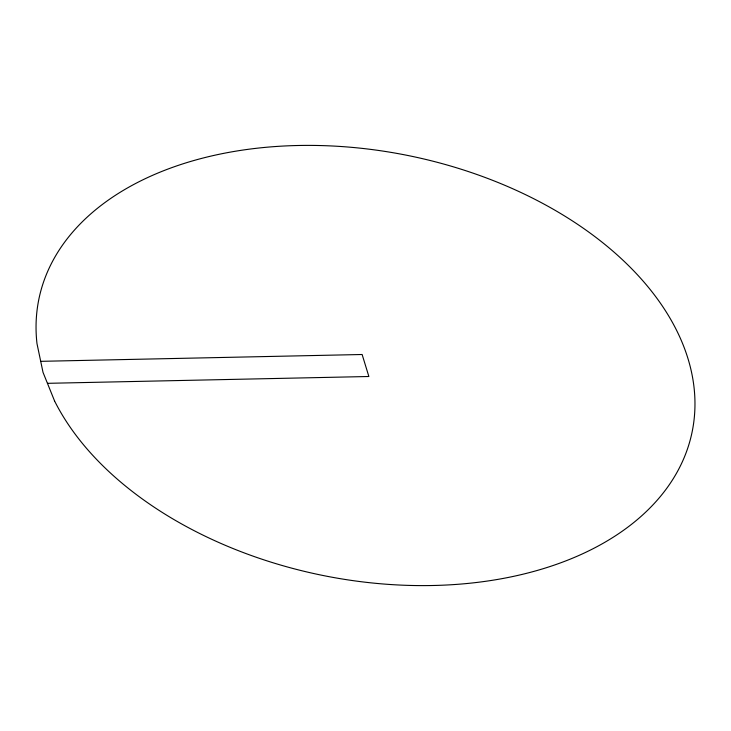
<?xml version="1.0" encoding="UTF-8"?>
<svg xmlns="http://www.w3.org/2000/svg" width="731" height="731" viewBox="0 0 731 731"><rect width="100%" height="100%" fill="white"/><g stroke="black" fill="none" stroke-linecap="round" stroke-linejoin="round"><path stroke-width="1.1" d="M40.708 361.333L362.128 354.498L368.872 376.502L47.451 383.327M54.587 401.008L43.019 372.353L36.979 343.579A333.299 214.238 11.4 0 1 481.875 176.272A333.299 214.238 11.4 0 1 595.664 547.364A333.299 214.238 11.4 0 1 54.587 401.008"/></g></svg>
